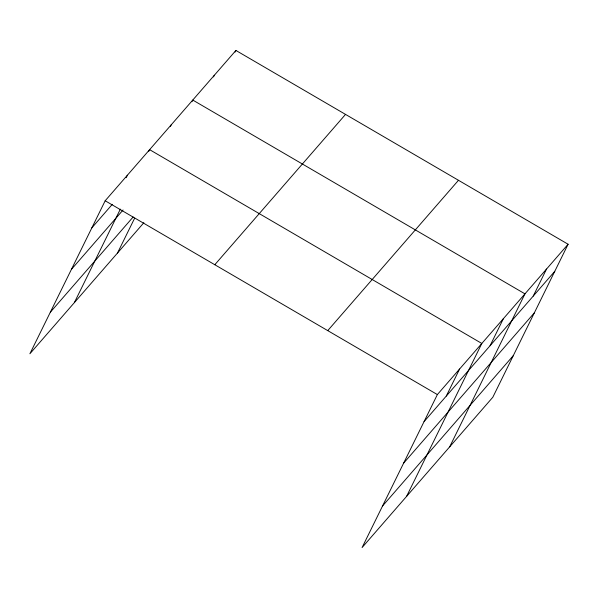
<?xml version="1.0" encoding="UTF-8"?>
<svg xmlns="http://www.w3.org/2000/svg" width="598" height="598" viewBox="0 0 598 598"><rect width="100%" height="100%" fill="white"/><g stroke="black" fill="none" stroke-linecap="round" stroke-linejoin="round"><path stroke-width="0.9" d="M568.1 244.246L437.37 394.575L362.089 547.551L492.827 397.229L568.1 244.246L235.911 50.449L105.173 200.771L29.9 353.754L143.856 222.718M126.193 177.681L127.404 175.221M74.346 302.64L120.362 209.128M148.82 151.301L149.627 149.664L481.816 343.461L406.543 496.445M170.393 126.499L171.192 124.855M117.492 253.036L134.67 218.128M191.958 101.697L192.765 100.053L524.962 293.85L449.681 446.833M213.531 76.888L214.338 75.251M235.104 52.086L235.911 50.449M446.28 396.07L459.593 369.018M490.076 345.711L503.389 318.659M533.222 296.1L546.527 269.048M91.868 227.823L112.289 204.344M71.416 269.384L123.053 210.003M50.352 312.201L133.145 216.992M214.802 264.727L345.532 114.397M327.741 330.619L458.479 180.29M424.057 421.627L554.787 271.298M403.605 463.181L534.343 312.851M382.541 505.998L513.271 355.668M105.173 200.771L437.37 394.575"/></g></svg>
